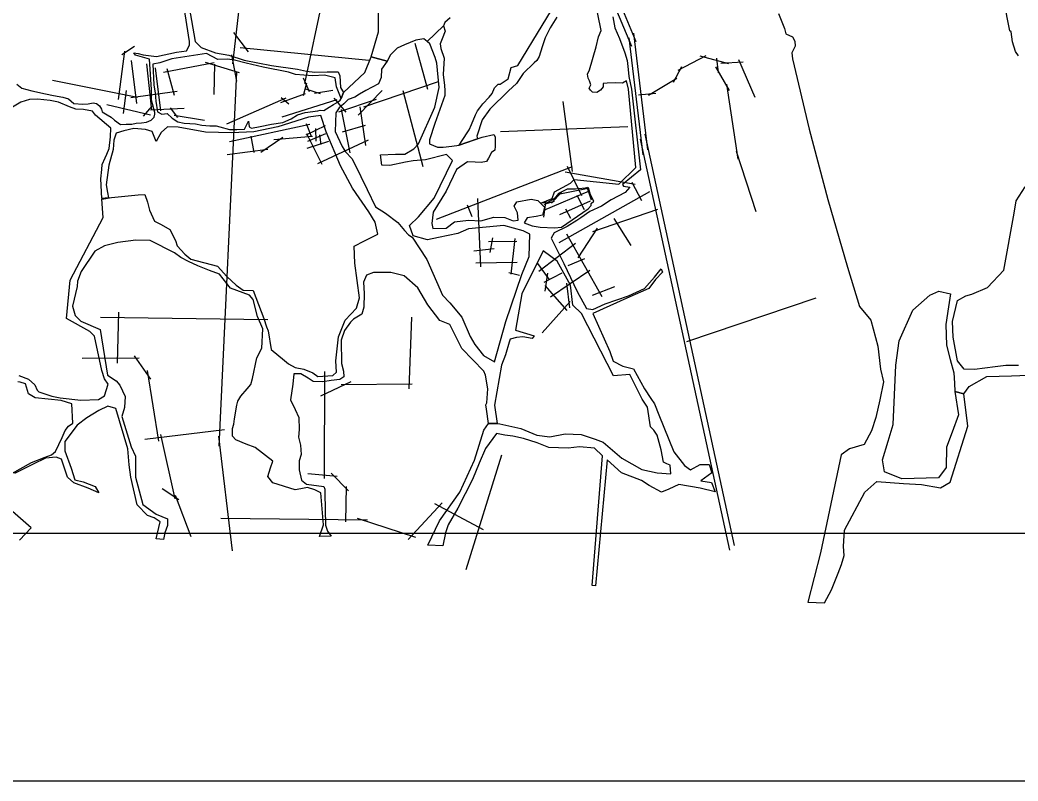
# Model space of a CAD drawing. Header units: metres. Extents: x -7351 to 4019, y -1659 to 4262.
# Drawn here: x -4269 to -1379, y -1659 to 545 of the extents above; entities that cross this region are included whole.
import ezdxf

# ---------------------------------------------------------------- set-up
doc = ezdxf.new("R2010")
doc.units = ezdxf.units.M
doc.header["$MEASUREMENT"] = 0
doc.header["$XCLIPFRAME"] = 0
for name, color, linetype in [('图框', 6, 'Continuous'), ('底图', 73, 'Continuous'), ('水网', 141, 'Continuous'), ('路网', 2, 'Continuous')]:
    doc.layers.add(name, color=color, linetype=linetype)
picture_1 = doc.add_image_def('image1.jpg', size_in_pixel=(8192, 4266))

msp = doc.modelspace()

# ---------------------------------------------------------------- linework, layer by layer
at = {"layer": '图框'}
msp.add_lwpolyline([(-5864.569073715863, 3624.837537690782), (-5864.569073715863, -941.6000605229839), (1615.548039149504, -941.6000605229839), (1615.548039149504, 3624.83753769078), (-5864.569073715863, 3624.837537690782)], dxfattribs=at)
at = {"layer": '水网'}
for points in [[(-1377.447515514213, 441.1968376399198), (-1386.447702192367, 453.7870176134819), (-1395.198599666859, 481.5068971397413), (-1398.797488385258, 510.9941062448415), (-1403.116173975613, 513.8708998930487), (-1410.313951412419, 551.9885097323676), (-1420.390820695669, 610.2437146883238), (-1408.154608617238, 644.7653176251843), (-1393.759053743633, 672.8141200113859), (-1360.985055219433, 687.8562901850162)], [(-2714.899969614664, 552.9810964531462), (-2733.83303750927, 522.2395436530496), (-2748.821712274104, 493.0744893663686), (-2756.710498533641, 467.0624123169289), (-2765.388134726717, 439.473836754074), (-2772.488023232021, 427.6501671670193), (-2780.376809491559, 421.3441929029395), (-2812.511445527176, 389.7370827929263), (-2831.492238460196, 361.2887482715123), (-2854.427323403696, 339.9524973804509), (-2908.584577992057, 286.9769782873591), (-2931.20844595159, 255.7005523112493), (-2946.704259025428, 208.0117443872805), (-2944.203253272398, 200.6979072412244), (-2997.609037899667, 182.4355133800382), (-2974.596674737659, 217.9211070727797), (-2968.398349508119, 227.2111345904377), (-2961.281628123535, 242.453417149587), (-2950.124680966917, 270.013832118635), (-2944.23628156299, 281.4715327237427), (-2937.728030507846, 290.1422250735559), (-2928.740468489153, 302.5289284304307), (-2910.45541862616, 321.1089834657469), (-2901.777782433084, 332.2570164869321), (-2894.959653373007, 348.6693984347949), (-2884.73238805186, 358.8884287042166), (-2879.153914473551, 359.5077638720614), (-2855.350979833522, 374.4715870387409), (-2846.417120438222, 407.6987525609584), (-2827.55673997687, 413.1539523426509), (-2756.739095300146, 529.4037530768617), (-2692.135556677277, 636.1624640073314)], [(-4278.860333737546, 359.5151849702161), (-4263.906089862145, 347.5028215940073), (-4235.46383197388, 339.8852127571554), (-4195.585928007276, 330.8026989335813), (-4172.714827133312, 325.8219546941036), (-4144.858946420434, 321.1341954098862), (-4129.025088961273, 316.7394408705295), (-4113.69167491595, 303.4985988001026), (-4087.529363577247, 300.8550848987797), (-4071.94952956905, 302.3237103293795), (-4057.545558255799, 304.9672242306988), (-4047.55098836244, 302.6174274996629), (-4038.732185522669, 295.8617940560143), (-4033.734924486328, 286.4626665006436), (-4031.383246917103, 279.4133158867154), (-4017.273229322426, 270.3078857120309), (-4005.808843015539, 263.5522522683859), (-3995.226317864363, 254.4468418832948), (-3978.764622700459, 242.4042004266048), (-3961.421066380848, 242.9916347671678), (-3945.253372756189, 243.2853717270445), (-3932.907077472919, 246.5163199689268), (-3917.327291285401, 247.3974912693702), (-3903.217273690724, 249.4535510405331), (-3896.162240983038, 252.3907821121357), (-3889.401209814612, 254.7405590535782), (-3881.170362232661, 263.8459892282626), (-3878.818684663428, 272.6576824430704), (-3878.818684663428, 277.0635191556757), (-3888.462872436097, 312.670244959947), (-3888.756826154662, 344.0986154471357), (-3894.757412873332, 431.2292737552707), (-3934.772896935648, 443.4594809941954), (-3939.951350527648, 449.5745846136595), (-3927.240566023146, 448.1634083776007), (-3912.646698790516, 443.9298796694164), (-3874.043550684641, 439.2259522860112), (-3816.138828525815, 451.9265582001572), (-3786.951094060562, 455.6896882331238), (-3778.006475012306, 472.1534439698297), (-3778.006475012306, 482.9724749726956), (-3801.126673807208, 625.6458378069909)], [(-3786.066985332909, 621.8839545185147), (-3761.971579415382, 482.6938770530613), (-3744.396905750422, 465.5119767002396), (-3703.63341061509, 449.6721868966305), (-3664.379662160893, 442.8837225147326), (-3620.121144823628, 428.9053420250093), (-3540.632606669671, 412.8312632051602), (-3465.402404408189, 402.4304061360781), (-3439.852484694676, 396.284430748281), (-3415.72207403955, 393.4478297676942), (-3379.289793512675, 394.3933568313588), (-3348.062172310318, 394.3933568313588), (-3343.330698612154, 383.0469529090187), (-3340.964961763078, 349.0077411419952), (-3332.921475604476, 334.8247362390722), (-3339.54554834604, 317.8051303555585), (-3352.793646008475, 351.3715686959513), (-3357.051934080278, 377.8465243744758), (-3387.333279671271, 385.4108002525681), (-3420.926685543396, 383.0469529090187), (-3447.422833047589, 384.9380268259412), (-3471.080153717711, 386.8291007428596), (-3491.425414106708, 393.9206031943249), (-3564.763065145469, 408.5763617342853), (-3613.970257708424, 419.4500120195916), (-3648.509939191907, 428.4325883879754), (-3668.382061775221, 431.2691893685586), (-3696.7708561435, 430.3236425153008), (-3728.944752957222, 447.8160218254415), (-3829.724874932217, 432.6874898588538), (-3864.264556415692, 421.3410859365103), (-3884.609816804696, 416.6134110390047), (-3882.113864244587, 357.0098420217947), (-3878.319149842516, 332.837959840308), (-3875.947435408467, 310.0879402762294), (-3870.729721038369, 279.2806464412533), (-3858.871244509464, 272.6452149981669), (-3842.743720255823, 274.5410582075056), (-3828.513577113554, 260.3222935062549), (-3812.386052859903, 250.369176026019), (-3793.886861992883, 246.5775093969387), (-3760.683146840238, 243.7337445829326), (-3743.132622618571, 240.416038756186), (-3719.890050704125, 238.5202153364407), (-3701.390812016427, 238.046254534107), (-3690.955383276232, 235.2025095096978), (-3662.96943031437, 228.093117264274), (-3641.624191690624, 228.093117264274), (-3618.855905278171, 229.0410388689452), (-3607.471809892632, 251.7910386434269), (-3605.574428781257, 235.2025095096978), (-3598.978283316683, 231.887178434361), (-3574.281580171686, 236.6327431258251), (-3540.561114753407, 242.8019514982588), (-3507.79055931815, 248.4966251700971), (-3484.043766156174, 258.4622892536208), (-3465.521238797432, 269.851616807704), (-3443.674169960142, 276.9699539501053), (-3406.62916306332, 282.1900533421649), (-3399.980080106238, 284.0882713029131), (-3389.531500679106, 283.139162322539), (-3374.333514798899, 292.155717425685), (-3361.510256055569, 299.7486090582752), (-3348.212042320724, 308.2906096712359), (-3342.037866534476, 313.0361545731066), (-3339.54554834604, 317.8051303555585), (-3332.921475604476, 334.8247362390722), (-3270.318562940622, 393.0886486168638), (-3252.202750463344, 438.3419510734746), (-3206.135989761803, 425.5440595098806), (-3222.249980763067, 402.5425141922458), (-3223.017311390715, 378.0075325201033), (-3231.457948294841, 359.6062962659961), (-3267.522631256297, 341.2050600118892), (-3285.938614140505, 329.7042774582769), (-3299.750613258839, 321.2703874032741), (-3318.933926770696, 314.3699139131859), (-3331.978595261382, 302.1024230771145), (-3345.023263752061, 290.6016603130956), (-3354.99860973216, 276.0340050504638), (-3356.298136705002, 221.7611592618486), (-3336.322338887934, 178.7708563722262), (-3327.102750930986, 163.4171781823315), (-3308.663575017083, 144.2250903397616), (-3300.212274101375, 129.639090122484), (-3263.97122847291, 54.09405236210296), (-3239.35467278721, 4.131756385748302), (-3210.891804185965, -14.31586667924057), (-3175.505505387774, -41.21863382435913), (-3156.273845168661, -64.27816265559521), (-3143.96556732581, -77.34521250196848), (-3133.195824213319, -84.26308104613781), (-3090.902402069987, -148.8162059009736), (-3045.376923642805, -252.0886036545562), (-3024.459775744392, -274.2184173086061), (-2990.008036491018, -316.0191478479501), (-2965.399658141556, -371.3436325090879), (-2951.865018965916, -394.7028747579206), (-2927.256640616463, -426.6681369598191), (-2895.265753544234, -445.1096252503338), (-2862.044440381433, -328.3134733749612), (-2816.062561386491, -192.2426120975288), (-2794.495960836073, -139.9085529395888), (-2792.955465457846, -75.26057655550174), (-2812.211370761601, -66.02514853069079), (-2868.438591294646, -50.6327816824014), (-2970.109755995858, -59.86820970721237), (-3001.68943304271, -73.72134184963215), (-3057.146405886641, -85.26562193324934), (-3088.726082933492, -92.19219789925407), (-3131.089036345213, -79.87830046270392), (-3141.102112841647, -49.86316432946478), (-3114.914121797913, -25.23536945636442), (-3070.094141859423, 28.52027526465099), (-3017.052782833577, 138.2156235788716), (-3034.208642985075, 155.217695881136), (-3095.210662752157, 139.7865216368809), (-3130.730811633033, 137.4718514371197), (-3153.123944812651, 132.8424912480077), (-3197.910211171905, 123.5837906593733), (-3221.847713204814, 124.3553473926258), (-3225.708611427697, 154.4461391478835), (-3181.694505584754, 156.760809347641), (-3154.668265845263, 156.760809347641), (-3129.186442779742, 172.1919835918961), (-3115.287266562184, 186.0800245800492), (-3067.892334300611, 292.8121382947247), (-3055.526002152511, 349.6514966701762), (-3061.70916822656, 420.0829030600688), (-3066.655691521664, 436.146196550595), (-3082.093211186853, 475.8937368100633), (-3089.84676056399, 482.1884507945396), (-3042.840801711689, 528.1882959362118), (-3038.479460074974, 512.2094050687336), (-3046.717576400253, 489.9358002167791), (-3052.04814757462, 475.8937368100633), (-3050.594398909503, 462.3359050055332), (-3041.387053046573, 434.7359900046903), (-3043.71979362661, 386.9814806250324), (-3039.833263519366, 355.4285742159591), (-3039.347405412867, 340.3802692678546), (-3039.347405412867, 325.8174030872324), (-3067.543721545059, 245.3262924579649), (-3083.084772981958, 197.9641118009058), (-3083.8618112076, 186.3176580378567), (-3059.773195826609, 177.0005187749302), (-3043.45510616406, 177.0005187749302), (-3018.589452557419, 179.3297936958623), (-2997.609037899667, 182.4355133800382), (-2930.87982224019, 205.2539257847347), (-2897.231518227687, 213.0501752964374), (-2892.842584058744, 206.2284643947969), (-2892.842584058744, 179.9161198191032), (-2894.305562115063, 167.7344762465182), (-2903.571057924594, 160.9127653448777), (-2912.836505913452, 144.3457277114103), (-2918.200742846377, 135.5749395896491), (-2933.805730532135, 132.1640841388289), (-2950.873696274212, 133.6258821591218), (-2973.793574241543, 134.1131415693562), (-3005.28569162373, 111.5621459630674), (-3034.962727284423, 49.13430488300946), (-3072.449453800313, -11.73284957010401), (-3076.354299227904, -44.50746663187238), (-3074.011420663759, -59.33406874621869), (-3034.962727284423, -57.77338211927418), (-3010.752503914766, -39.82536717185212), (-2970.141891492669, -35.14328750142522), (-2934.998043540931, -36.70397412836975), (-2896.730357503664, -26.55945168445033), (-2865.491402800195, -27.33979499791895), (-2841.281179430531, -36.70397412836975), (-2826.442709420866, -34.36292439835597), (-2828.785635805689, -13.29353619704489), (-2838.157293524324, 5.434822063849424), (-2830.347554848457, 18.70073755125122), (-2788.955935084298, 26.50421026516051), (-2769.431612304972, 22.60247390820588), (-2750.688249047031, 3.093772333839296), (-2756.155061338068, -20.31666559748192), (-2774.898424596009, -24.21840195443656), (-2800.670567008441, -28.12015810098819), (-2809.261265205685, -42.9467602153345), (-2785.832049178091, -51.53059603230939), (-2762.402833150489, -55.43233238926404), (-2721.792220728392, -56.99301901620856), (-2700.70593108562, -54.65198907579178), (-2624.170463369723, -1.588327126184593), (-2615.579765172471, 7.775852004266197), (-2615.579765172471, 13.23829477775871), (-2606.989066975228, 20.26142417819574), (-2617.141732035918, 38.20941933602444), (-2622.608544326955, 59.27882732692888), (-2660.876230364229, 55.37709096997422), (-2684.305446391825, 55.37709096997422), (-2710.077588804256, 42.89151879604468), (-2722.573180249777, 27.28455357863277), (-2738.973617122887, 17.14003113471335), (-2760.840914107721, 14.79898140470323), (-2728.039992540813, 28.06489689210503), (-2721.01121338633, 47.57359846647159), (-2674.933788673195, 72.54474281433431), (-2664.000164091114, 82.68926525825374), (-2535.139452028984, 69.42334977084829), (-2486.088346164805, 118.0346496698039), (-2506.952652212073, 345.0537800436068), (-2512.48220523497, 368.9959841845121), (-2524.770111468235, 362.2430619153929), (-2543.509123044322, 362.8569549445892), (-2568.392135557719, 362.2430619153929), (-2580.372841744117, 361.3222124768035), (-2580.372841744117, 351.4997656929263), (-2588.052795095078, 341.9842753184421), (-2598.497501047146, 334.9243966399299), (-2611.0925595066, 336.1522024879123), (-2617.236512623233, 341.6773189090491), (-2620.922913185619, 347.5093917395752), (-2616.314912482638, 357.3318385234561), (-2619.694112998157, 368.9959841845121), (-2623.687665786734, 376.6697756818175), (-2625.530866067922, 388.3339213428735), (-2619.694112998157, 400.6119600331258), (-2600.413197478876, 467.1324872731346), (-2594.009482429712, 495.6798885075513), (-2586.128012734189, 514.3833712474225), (-2605.246051018156, 610.5229854541902)], [(-3023.601442363135, 551.2520399512031), (-3039.006922172877, 537.3485828684787), (-3042.840801711689, 528.1882959362118), (-3089.84676056399, 482.1884507945396), (-3099.681155040836, 490.1724975105913), (-3123.132392541084, 486.4612024801827), (-3139.620102154783, 479.9335847511319), (-3156.10776394781, 472.7842966820134), (-3177.107732857088, 463.6784071350523), (-3196.238161103619, 443.876249866731), (-3206.135989761803, 425.5440595098806), (-3252.202750463344, 438.3419510734746), (-3231.018045861603, 510.1935577547883), (-3231.018045861603, 578.8040443423376)], [(-2552.444943087496, 553.6238229223854), (-2546.514509306049, 522.0201759915108), (-2533.335751629282, 491.7333287177243), (-2517.521213724751, 450.2535260419063), (-2510.931858796714, 427.2091956196927), (-2508.296126389629, 401.5312263041086), (-2506.319315129149, 381.1205347752693), (-2498.804104020004, 344.8724084046335), (-2472.358742077727, 111.014508498225), (-2524.545975942136, 68.77007544743172), (-2521.845111769202, 63.90147884330872), (-2503.206619262004, 60.79756001228815), (-2516.926611392446, 45.53657628578365), (-2556.792321085712, 23.80906531025903), (-2585.526715506712, 5.702792970922017), (-2618.635745713407, -9.709680105974256), (-2644.721017936994, -27.91335683232683), (-2656.728503704064, -35.77404126563489), (-2684.884028796405, -52.73657395691407), (-2722.148723896105, -71.35397195815676), (-2731.257846082779, -87.07532103517222), (-2694.34597195845, -160.5190995892117), (-2656.109082438954, -241.4997058529552), (-2628.262670220669, -290.9186389170063), (-2610.806735303595, -293.4103468344147), (-2575.063550772255, -277.2142255816652), (-2507.317763102139, -254.3735498824935), (-2460.768539562356, -232.3634236995313), (-2432.090860467571, -199.9711811940324), (-2412.556830090245, -175.8846515361583), (-2408.400639169762, -185.8514832057917), (-2429.181545951498, -207.0310400829512), (-2447.884357272997, -232.3634236995313), (-2511.88956355054, -261.0181043289158), (-2610.391077954999, -304.6230522523473), (-2561.296837837668, -415.6111954448168), (-2551.296864207492, -443.0890878023529), (-2523.796912814163, -458.0770344854427), (-2492.963668757897, -465.5709979321908), (-2461.136997900016, -523.2704121101269), (-2441.922074918825, -551.2349504004487), (-2431.479186152581, -566.6780379809461), (-2418.947729197229, -598.8163997710726), (-2376.049805840885, -705.3491135256482), (-2344.647973902109, -745.4044215679132), (-2327.276729408914, -757.421000127877), (-2299.215554517759, -742.7340729756543), (-2273.826838315756, -742.7340729756543), (-2265.809366606954, -766.7672498851754), (-2297.879301262845, -790.1328445940308), (-2266.477469324076, -794.138377377214), (-2255.787491105446, -821.5094850796594), (-2299.215554517759, -810.8280709210303), (-2361.351067857512, -800.81425875266), (-2390.080393286458, -813.4984393028826), (-2411.460349723719, -822.177087069922), (-2446.870893606553, -803.4846073449187), (-2469.587103298727, -788.7976604031027), (-2527.045754156621, -766.0996478949126), (-2569.137564314027, -728.7147082345036), (-2602.812408803802, -1094.168646177266), (-2612.596758988875, -1092.918022926143), (-2582.829294422729, -716.8498960792638), (-2605.384061499986, -695.3863585126016), (-2649.419591007463, -691.0936589151097), (-2681.6407346528, -695.3863585126016), (-2737.490650022432, -693.2400186086525), (-2771.859850782516, -679.2887102850073), (-2811.599218239819, -667.483781444498), (-2841.672256949721, -659.9715324118915), (-2865.301076494696, -657.825192507942), (-2888.92989603967, -652.4593031688783), (-2920.857277249154, -696.4260246800948), (-2939.161933590855, -738.3854084032536), (-2958.543320358338, -785.724177969325), (-3001.613111237792, -868.5670444995446), (-3029.608437052892, -916.9817149817136), (-3037.145645674733, -940.6510997647493), (-3044.682854296567, -978.3069589819023), (-3087.752645176021, -976.1551967288977), (-3054.373571590652, -905.1470225901976), (-2995.15263304174, -822.304156059974), (-2953.159620408748, -729.7783593912392), (-2926.24102501943, -642.6319683550136), (-2912.243338201537, -623.2660882883902), (-2879.94099504195, -624.3419694148906), (-2818.566595641474, -638.3284438490083), (-2772.266565663988, -657.6943041260383), (-2734.58052255481, -661.9978286320437), (-2690.434001249574, -653.3907796200292), (-2644.134019092773, -655.5425418730338), (-2603.217736885563, -669.5289965175541), (-2580.606111020053, -678.1360455295688), (-2526.689298809593, -723.9958990755949), (-2468.810304176484, -757.3446320804359), (-2424.450454818784, -766.2094999372421), (-2384.737866942153, -769.5865745492482), (-2386.427754123994, -744.6805577588202), (-2396.144677150587, -740.4591996516137), (-2405.439104471385, -735.3935580492106), (-2412.621148904546, -699.5120141379666), (-2424.450454818784, -657.2984132763195), (-2433.322434254457, -642.9457917539039), (-2443.461805166175, -633.6587920442942), (-2451.568892828873, -576.5927438571197), (-2467.786511243212, -553.6361604995216), (-2502.924716354741, -481.3904638216481), (-2550.22620700804, -485.4416116215106), (-2642.712262462425, -305.4701458700474), (-2667.809081235086, -281.0712176641282), (-2674.591966454173, -223.462657517237), (-2713.9328920076, -153.6546233725857), (-2753.952058262257, -123.1559878521802), (-2815.676600680032, -248.5393397756961), (-2834.668727114157, -352.9124941768059), (-2780.577225960485, -370.1389013289737), (-2786.017210850172, -377.6129168638727), (-2813.21727876064, -372.856725159847), (-2831.577263628839, -374.2156370752819), (-2849.937296317716, -379.6512847370287), (-2852.657336583238, -388.4842121873662), (-2863.537354183289, -424.4953779464302), (-2875.097334029037, -454.3914400860303), (-2895.497396917061, -570.5784286454327), (-2887.292221315917, -624.097125083762), (-2912.243338201537, -623.2660882883902), (-2917.842996340987, -582.1662458382417), (-2920.178319237733, -569.8322223834874), (-2917.50939927889, -563.8318786259332), (-2914.051820669214, -522.9382833357813), (-2921.306600356307, -484.1351619226478), (-2926.000821744929, -472.1957429939321), (-2989.895466610826, -406.5613146635405), (-3024.831629350309, -336.7449490993604), (-3053.217267553722, -325.8361524931788), (-3088.153430293205, -280.0191632101123), (-3117.630862436527, -230.9295487979034), (-3156.934057473613, -196.0213561210148), (-3195.145458570791, -186.2034411544118), (-3245.366210441549, -186.2034411544118), (-3266.109577989663, -193.8395928418613), (-3274.843642584878, -214.5663242042392), (-3272.660102525733, -247.2927536019743), (-3273.73836321327, -286.5640176764864), (-3279.300099553657, -307.510651019471), (-3303.686159562845, -321.1901096754082), (-3312.670469775309, -329.7397490720723), (-3329.976056475185, -354.0315561997851), (-3339.41193736675, -382.3165276137552), (-3338.184428337643, -449.6276689670849), (-3332.164665526383, -472.398606133167), (-3331.734661973853, -488.2952910226558), (-3343.344231864532, -496.4584594168663), (-3368.283385855983, -499.4659435510293), (-3392.792488474232, -502.9030597945275), (-3420.311520318784, -501.6141436769139), (-3434.501015883244, -492.5916912744287), (-3455.570281364017, -480.1321226284454), (-3476.639546844789, -480.1321226284454), (-3479.348157967848, -509.7882359276153), (-3485.94832036952, -554.8533789141366), (-3472.747947745498, -583.4312561249897), (-3461.747661135814, -606.5134044634142), (-3460.647594218303, -640.5870501258869), (-3462.847680232647, -663.6691984643074), (-3457.347536927802, -686.7513468027317), (-3455.147450913464, -713.1309364225308), (-3460.647594218303, -731.8164699996596), (-3460.647594218303, -758.1960794090555), (-3454.047431816631, -787.8731103102327), (-3440.059548238089, -799.2332086323732), (-3389.624559721946, -805.694056267599), (-3386.175971400073, -814.308526377772), (-3386.175971400073, -825.938040247427), (-3384.241768365268, -918.0444162378881), (-3378.560719428846, -935.344242787829), (-3368.551086021355, -949.732703266949), (-3401.555341118663, -951.0842534530127), (-3389.922673839654, -917.0251927221215), (-3398.579555857708, -824.308861831887), (-3415.129767099876, -816.0802492467226), (-3437.097630974277, -809.0344805495076), (-3456.082249561675, -813.370341253885), (-3472.354766116398, -815.5382716060739), (-3536.780077065749, -795.5689078372707), (-3551.54748554527, -777.3414044384335), (-3544.163781305513, -751.7361025160099), (-3536.780077065749, -733.0746132969107), (-3588.273289404606, -693.2050306045383), (-3614.366260757635, -683.2107309769272), (-3643.938330026227, -670.6092313549742), (-3653.940646869712, -660.1803917984397), (-3654.375528131576, -638.453672406718), (-3650.026667692284, -625.8521727847693), (-3647.974156295721, -610.6079112661099), (-3641.706012873714, -570.9416072944695), (-3638.223710972606, -559.1113081930633), (-3629.866234230604, -544.4974046467105), (-3611.758312165497, -523.6203910992408), (-3601.311454282833, -510.398289775363), (-3596.436231621279, -493.6966828953044), (-3583.899992597944, -433.1533851657914), (-3568.577912053726, -405.3173605059673), (-3566.377300011904, -349.0658124733818), (-3581.992473502455, -313.402686323112), (-3594.261490567209, -264.3658705505986), (-3604.29976856189, -252.1066715548695), (-3660.005600223362, -232.1135602719623), (-3692.033022294936, -190.9058447389943), (-3720.550549933163, -180.3847263005664), (-3754.77160222731, -167.2333331999325), (-3781.095499642964, -154.9586983200352), (-3803.909550445954, -142.6840436505445), (-3821.897538246194, -129.0942714395423), (-3892.145925550897, -93.32010587124022), (-3933.930440020071, -92.44113121585542), (-3985.831275833321, -99.47288887975084), (-4024.536951476635, -109.5810380479015), (-4052.686546804689, -124.9630153587677), (-4092.271883852438, -183.4144935187978), (-4102.388157375825, -211.1020368466852), (-4104.147480184692, -226.9235014852457), (-4117.664999556975, -283.8312131221319), (-4109.727962231555, -310.7073434722588), (-4092.972026424998, -327.4498554453603), (-4037.412860788397, -351.2418565595581), (-4016.015115058261, -483.5805980995245), (-3990.529035952242, -499.8503366459989), (-3979.909832339675, -512.5831798105426), (-3965.042909025535, -545.8300359798739), (-3966.458831532953, -576.9547747096402), (-3974.246237951368, -603.1278401151139), (-3947.33165949915, -691.0718705709187), (-3935.296533379165, -717.9523150527748), (-3935.296533379165, -778.7870145699452), (-3914.058126154035, -858.0135898627487), (-3875.120998420614, -886.308792497377), (-3842.555450239554, -899.7490147383068), (-3841.847465075502, -919.5556684563053), (-3849.634919314595, -940.0696814610927), (-3853.882591195485, -959.8763351790911), (-3875.120998420614, -957.7541979499327), (-3863.085920121317, -908.2375834445336), (-3880.784592808923, -896.9194984327623), (-3899.899188003947, -890.5530867452871), (-3929.632986811543, -859.4283480155208), (-3948.747534185888, -778.7870145699452), (-3952.995253887458, -743.4180013818622), (-3957.242925768348, -697.4383020479872), (-3991.932333800193, -580.0131972615562), (-4014.58666353274, -573.6467657844878), (-4041.488665146178, -586.3796089490315), (-4076.178120998709, -607.6010208198022), (-4103.788059955514, -628.1150338245898), (-4139.185405330731, -675.5095111008304), (-4139.185405330731, -703.0973346590761), (-4121.486732643126, -752.6139491644752), (-4110.159591687188, -786.5682041997861), (-4086.089387267906, -792.9346158872612), (-4051.399931415377, -806.3748381281911), (-4040.780727802811, -824.7667139038203), (-4071.93040129714, -810.6191125865041), (-4112.991388881346, -795.0567531164197), (-4132.10593625569, -779.4943936463313), (-4149.096671599931, -727.1482628353878), (-4164.671532257431, -720.7818511479163), (-4195.113268408393, -724.3187465298433), (-4231.218598947656, -741.2958641527039), (-4285.022602174533, -768.8836877109459)], [(-2072.357836222778, 564.0678213087556), (-2054.964881140957, 520.2252399275201), (-2051.407213848521, 504.4260979522187), (-2032.037734430305, 496.1315662258201), (-2025.314051212772, 483.2719509151464), (-2024.04790307441, 468.7232738742058), (-2034.176849077936, 449.7467343013231), (-2031.644648442561, 432.6678387909304), (-1984.210359761535, 229.0046062243892), (-1929.757860296246, 25.50214432833309), (-1872.419478447984, -170.7470549660174), (-1837.731505036529, -284.9216396010234), (-1805.084040031012, -324.6788569724886), (-1784.603925325049, -400.0964695301043), (-1777.444308790705, -466.5255094720231), (-1768.239067037684, -503.3169789653693), (-1779.489934009383, -555.4382406073382), (-1790.740753160397, -606.5374884006343), (-1803.014408831091, -645.3729262225423), (-1824.493354075479, -684.2083640444542), (-1867.466068974994, -697.0005364150674), (-1891.049841439621, -714.4180714765862), (-1950.522077660746, -998.2215055723138), (-1987.671859666945, -1141.487527200275), (-1939.469905613506, -1143.414064071592), (-1919.546423620115, -1105.525578164193), (-1899.622989447394, -1057.362275118819), (-1889.98257950844, -1032.317335370881), (-1882.270251557267, -1005.988070691386), (-1884.841043481218, -979.6587862222947), (-1881.627589441792, -932.1376357479021), (-1822.88662705577, -822.929764529461), (-1787.449447054299, -791.3837646890751), (-1710.776303601335, -797.8217157627877), (-1658.586965627015, -800.3968961922728), (-1603.820427757659, -810.0538425924389), (-1575.470655064077, -793.315150011189), (-1524.180154586778, -631.5605210668109), (-1535.544882597016, -537.6186997112198), (-1562.40690612216, -531.4247345553338), (-1551.042225932608, -598.5260270423605), (-1569.639018807043, -649.1100923067532), (-1586.169480108459, -692.4678483979513), (-1587.202645894969, -751.3105272736613), (-1608.898936128935, -781.2480090357785), (-1715.313960084371, -784.345001508518), (-1765.938557595822, -763.698457585433), (-1771.104338707686, -728.5993151055517), (-1754.573829585584, -674.9182771580126), (-1740.109652036502, -626.3988801386402), (-1732.933824291714, -455.0215605831945), (-1723.220344354064, -383.8465601579082), (-1683.703343057706, -295.0614521213101), (-1634.488451365301, -251.7094152230929), (-1608.585854138459, -240.7096458482956), (-1574.912539910438, -247.82713203811), (-1580.09304979167, -285.3557837380395), (-1587.86381461352, -337.1194078175977), (-1585.921099497718, -397.2946388680867), (-1575.560079735252, -438.7055539634093), (-1564.551472327286, -476.8812462643071), (-1562.608805032163, -506.6453315942707), (-1562.40690612216, -531.4247345553338), (-1535.544882597016, -537.6186997112198), (-1520.89539991381, -516.6233641747237), (-1468.906048022305, -487.6189420313639), (-1398.143636230714, -485.6729124088888), (-1324.135204516773, -483.0782194386447)], [(-4273.076661622332, -485.0424554886053), (-4244.562577073049, -495.7077213376432), (-4225.933553060444, -512.0602991291526), (-4219.317657655119, -526.8471835261589), (-4215.313297392923, -531.8921252120998), (-4177.358836808169, -544.5914645921621), (-4152.636214854734, -549.8103766085113), (-4092.879015202845, -556.2716002460473), (-4042.102491391757, -554.4914074303997), (-4024.286179831898, -543.3651231742112), (-4014.487196518813, -509.9862901952437), (-4024.731581643311, -493.9644361168319), (-4032.303508078665, -469.9316747888079), (-4053.683129771168, -371.1303204636461), (-4067.357883538549, -357.686872518716), (-4135.12265601853, -319.9115237264305), (-4123.709676942403, -208.7237430987189), (-4028.947548413511, -26.92270949186787), (-4032.427698384038, 26.09013277756094), (-4004.573443574271, 31.08560047578431), (-3927.438543637407, 38.93563810693378), (-3907.440604845607, 39.64929048496197), (-3900.298442859377, 17.52644276838327), (-3894.584780219346, -6.023670125065108), (-3879.586302215154, -37.42382064965932), (-3860.302565275772, -47.41477583570303), (-3835.305165696358, -61.68758592113227), (-3818.878283987324, -93.80136903416133), (-3813.878775379038, -108.7878117080254), (-3792.452432882397, -133.051557189905), (-3774.59709964785, -147.3243672753378), (-3697.461338938752, -168.3861562721358), (-3670.252854588645, -197.7191450627215), (-3643.044418059217, -222.7594936246023), (-3622.996076270931, -237.7836948458935), (-3593.964715428534, -238.4791803756307), (-3562.959603849165, -319.7462608178576), (-3555.320632820767, -343.5427145909453), (-3550.827162645845, -355.6654247493607), (-3542.139053723899, -409.2361950730774), (-3503.397608212108, -440.7446738411781), (-3491.685080397882, -451.0974619837943), (-3472.31435764199, -461.4502501264068), (-3447.087370978981, -465.9514528977378), (-3420.959394888356, -477.2044895104591), (-3406.994465236116, -488.0073919933273), (-3363.748168227612, -484.4064179025081), (-3352.936582020317, -475.4039925702491), (-3354.738513054872, -442.0950366515353), (-3347.080318113207, -372.3262650635406), (-3327.259124553842, -324.1633182308797), (-3295.274884556107, -289.9541138420573), (-3285.704436271655, -259.8105036575144), (-3299.704609764893, -159.1805115879288), (-3301.678456143229, -110.4307636817466), (-3272.062200566522, -94.551830059052), (-3233.055350281997, -75.06404608669254), (-3241.001186612499, -40.41911439324757), (-3259.059901198118, -10.82656527349536), (-3306.660605844765, 57.93537108525561), (-3341.365459956178, 122.6659096600451), (-3383.011342274695, 220.917588192071), (-3398.050133111939, 268.3095917689279), (-3433.911817287757, 263.6859705623901), (-3523.107331766921, 235.9382272862458), (-3592.076802811753, 220.7045532009615), (-3656.690288136015, 217.8029038213245), (-3732.193689941036, 219.9791458034488), (-3811.32706390632, 234.4873927016306), (-3842.544786227962, 235.9382272862458), (-3860.694647029239, 219.2537384059396), (-3868.68060491007, 205.4708989052706), (-3869.406570649714, 204.0200841102487), (-3874.591240930087, 193.2745516635368), (-3886.861883897953, 221.8831225363683), (-3905.495068309697, 227.7864774884001), (-3939.58021423193, 230.5111089399834), (-3968.666234111304, 224.1536421494893), (-3990.480689244986, 217.3420833101263), (-3997.297718429436, 197.3614790513165), (-3999.115621571029, 169.661131855406), (-4011.897371964318, 124.1067702887376), (-4019.623328809219, 67.7978324304022), (-4015.533130426819, 45.54672834806114), (-4012.678923146338, 29.63193884823747), (-4032.574467189983, 28.32585009590775), (-4035.075290319706, 84.59969339917006), (-4032.348459517655, 112.300060384674), (-4031.439531857198, 126.3772899018586), (-4022.350159611269, 145.9037823222097), (-4017.805473488304, 155.8940646620212), (-4011.442884223746, 173.1500374692514), (-4007.352685841353, 206.2996475683249), (-4005.989270440323, 231.7294949407078), (-4050.33305204963, 269.3446469607661), (-4058.989694964285, 280.7258607808653), (-4085.41530696582, 285.7335980280441), (-4107.284803701921, 287.0993373537822), (-4125.964948021201, 293.4728337162996), (-4157.402310725045, 306.6750464971156), (-4182.005476620412, 311.6827837442944), (-4218.910225463448, 315.3247618761379), (-4242.146532868843, 314.8695220307563), (-4266.749698764208, 306.6750464971156), (-4295.453344488116, 289.8308357948626)], [(-1378.028249849383, -456.0055190405182), (-1414.323428487354, -455.2944195202543), (-1444.925220453515, -459.5610166418301), (-1505.41713702945, -467.3831113647138), (-1535.307261639216, -465.9609123241899), (-1553.810708546742, -441.783528635271), (-1566.62076878245, -373.5179746900866), (-1568.755770851625, -328.7187049135573), (-1554.503247631219, -267.7590934721957), (-1530.062289481648, -253.8040251254861), (-1512.953580520407, -249.0941806531519), (-1467.780397041111, -229.4673154065204), (-1419.918113276108, -179.5020509909009), (-1389.716054372176, -14.86576015792525), (-1384.189800976179, 21.19272252299197), (-1357.772557593605, 61.45793880034398)], [(-4292.810008592947, -768.17630863456), (-4236.174255992597, -737.0515896943871), (-4196.529190915811, -720.7818511479163), (-4178.122533064152, -714.4154196708441), (-4166.087454764848, -704.5120928118484), (-4146.972859569824, -664.1914260890588), (-4138.477467987367, -644.3847921606575), (-4129.274139061534, -630.9445699197277), (-4116.531123418861, -623.1633802898867), (-4119.21553727796, -566.654804996313), (-4150.443732328471, -557.4356835978541), (-4225.675321389666, -548.925722339336), (-4244.838072009224, -537.5791205210442), (-4253.354839435537, -508.5034360457793), (-4268.96896087114, -503.539295276576), (-4275.479717639163, -502.6507532112397)], [(-4270.815938986038, -961.6729731482557), (-4236.905051620897, -925.5303846882196), (-4306.987501166789, -864.5397431617638)]]:
    msp.add_lwpolyline(points, dxfattribs=at)
at = {"layer": '路网'}
for p, q in [((-3610.623001406995, 784.8877027047856), (-3654.18673208783, 418.3329091665219)), ((-3370.297545067369, 713.4997068675802), (-3445.111324849378, 361.3466724163336)), ((-2557.678246999202, 610.3487974382333), (-2498.541425026016, 468.6563058844256)), ((-2544.656102048691, 624.4442135933057), (-2485.519280075503, 482.7517220394983)), ((-3650.812217998922, 508.8622919036861), (-3608.375812023072, 453.0414248289816)), ((-2505.667423622479, 492.9732853770911), (-2465.325898165465, 154.8286720209107)), ((-2492.645278671969, 507.0687015321636), (-2452.303753214954, 168.9240881759833)), ((-3974.594229038078, 444.7931215967073), (-3938.102172661486, 469.283081940026)), ((-3631.474108946633, 465.3864315090103), (-3259.215700972826, 428.8881844460665)), ((-3126.023869943594, 477.7855627315983), (-3089.621142596814, 344.4158426563808)), ((-3966.608510260645, 454.2293744324597), (-3984.879931229901, 315.1300322604802)), ((-3656.457879632319, 444.0504576722815), (-3642.07413646661, 367.6542496376133)), ((-2363.688112298725, 399.7760475366522), (-2282.52661548357, 442.4836362708592)), ((-2300.220745206599, 441.0338703243796), (-2217.618554771907, 418.4804208083004)), ((-2252.196205875123, 434.3158173218035), (-2247.39376628818, 391.6082285875928)), ((-3947.405255525323, 427.5077018719858), (-3932.231419088399, 303.5068114820642)), ((-3902.967554100942, 417.760910710127), (-3888.877573371086, 283.4717264679748)), ((-3877.497207998568, 406.3896510563571), (-3862.780537260281, 281.6157197135471)), ((-3854.194525489649, 393.9354058114476), (-3707.333392250534, 421.551330594717)), ((-3843.89796800352, 404.7651825644461), (-3822.762996908736, 326.7908334799686)), ((-3733.345690116781, 423.1757990866245), (-3634.173825423257, 392.852440009905)), ((-3706.249584364144, 417.2194278093557), (-3708.417247957601, 329.4982677734188)), ((-2376.654737440018, 364.7462280083564), (-2352.162180776977, 410.332985142184)), ((-2255.557951842529, 409.3630575077767), (-2215.217334978435, 340.263134654535)), ((-2239.229580733831, 419.9199951133123), (-2175.356933380623, 424.238737817941)), ((-2188.803821608883, 430.4769327188441), (-2141.259497543695, 321.5485697414151)), ((-3642.831185648109, 394.1281762571925), (-3693.537317418574, -689.0132381523946)), ((-3448.836507983062, 377.3612439237513), (-3431.647077714362, 338.1792902918678)), ((-2449.171785613865, 327.3170981821167), (-2367.53007353242, 376.2628818172307)), ((-4175.099309688863, 371.1100076796865), (-3929.490146441058, 321.4104779468944)), ((-3439.357110272896, 362.1943399322881), (-3449.486630124579, 325.5044108513357)), ((-3273.289470492237, 293.7132970862003), (-3057.630829372749, 367.011542957971)), ((-2223.381472712106, 359.4575576693241), (-2190.226008625352, 141.8846936663866)), ((-3961.484859167664, 340.7963850837477), (-3970.210363861195, 274.317732626947)), ((-3948.489111232389, 320.8344424131028), (-3814.092199072868, 338.7035760345098)), ((-3670.03278382033, 244.4335640339923), (-3498.675124801746, 319.5112507167978)), ((-3513.63998486806, 306.105145737798), (-3442.311567510667, 332.2519899297804)), ((-3513.270235372053, 320.0513681355078), (-3490.566698160016, 301.6870592658343)), ((-3442.390471632295, 345.6936370215553), (-3400.491235352339, 332.2751635456298)), ((-3416.784123516642, 333.1578586448886), (-3362.981698372205, 341.5577699651259)), ((-3360.804805387547, 318.1860009026059), (-3325.932387614209, 277.8215991746765)), ((-3290.003945769422, 269.3663165673861), (-3220.507825578236, 340.4601004944343)), ((-3160.778314099938, 340.9680796107242), (-3102.864840756716, 120.5222611410281)), ((-2478.466781863848, 327.7969562837898), (-2428.040974918222, 332.5955570900878)), ((-4018.200663585949, 299.9283777400451), (-3891.135522407961, 269.958480621175)), ((-3911.858566167168, 266.6890416168462), (-3886.772746150855, 295.0241994439567)), ((-3891.20314084916, 285.0322349885646), (-3794.395387101598, 289.3028889771303)), ((-3834.464478145937, 290.24544760153), (-3813.535040332828, 262.4761732459337)), ((-3510.343514128545, 264.3690875951979), (-3351.173337915709, 315.0833288160757)), ((-3345.958110220956, 278.5115831969815), (-3236.507046948058, 315.771037034945)), ((-3267.390167973326, 181.7391175289231), (-3284.488404205696, 293.0642577361323)), ((-2697.254951729759, 309.2021382105413), (-2670.309098552971, 106.4290416310141)), ((-3823.142023616623, 269.6756081490021), (-3734.620780722269, 254.5910684522896)), ((-3339.088860854201, 285.4137783818405), (-3313.884015165925, 159.8356572634802)), ((-3662.262975412073, 193.3001593995795), (-3429.895262752217, 242.9794047974028)), ((-3440.943943889826, 212.2748585401168), (-3385.009959765157, 239.5294648962845)), ((-3440.253413273895, 245.3943686650637), (-3426.097248723237, 208.4799266278496)), ((-3335.290846825221, 220.8997379773027), (-3268.308181562934, 239.874456907437)), ((-2878.236713835497, 222.2535639668022), (-2509.330344231094, 236.5931045668658)), ((-3600.45938541063, 208.8249186389985), (-3592.172874557422, 160.8706332969377)), ((-3571.849372577715, 162.4501002496181), (-3507.868793950264, 205.4370389080759)), ((-3533.791954069413, 198.8236728635093), (-3421.825953426538, 208.1926014967794)), ((-3439.475801200097, 215.9082084085021), (-3395.351277407557, 127.178768502883)), ((-3435.419603321019, 193.9901434218845), (-3383.974163841261, 215.7248182308322)), ((-3414.012771661728, 230.5595934479461), (-3412.976927917153, 194.335135433037)), ((-3401.58298147157, 212.6198703408663), (-3398.130280571241, 184.3302879512412)), ((-2459.918048772582, 213.8756586763047), (-2201.29596996546, -976.7193189264508)), ((-3437.491242989491, 173.9804484582928), (-3375.342339859403, 193.645151410732)), ((-3406.382408355689, 129.3832304476018), (-3260.219935248068, 197.7214319963531)), ((-2472.940193723094, 199.7802425212321), (-2214.318114915972, -990.8147350815234)), ((-3668.923296228904, 155.2856137714734), (-3551.993317742803, 170.7168275949188)), ((-2195.295144143391, 165.4063293325052), (-2138.439751160841, -9.737682383023637)), ((-3063.379783674449, -31.68976568359722), (-2668.794235059104, 121.0311703682855)), ((-2684.273502177741, 121.5367747331656), (-2643.644765718003, 36.77190314890322)), ((-2690.549488191224, 104.9215494356613), (-2487.267986693463, 69.61065828834762)), ((-2710.275901163273, 40.34438022279936), (-2624.142966478852, 57.88193917852186)), ((-2627.718279602131, 61.7791635077956), (-2615.042117269783, 23.78112240199334)), ((-2496.994378214651, 75.44182079750317), (-2469.436276874724, 21.98955056917112)), ((-2752.602606499728, -5.848393681379093), (-2619.640075630014, 50.43541139119771)), ((-2730.102737562848, 14.68758577395783), (-2701.175099774884, 46.51499365648123)), ((-2707.971231322263, -99.91023893117381), (-2445.717889196531, 48.42581758930101)), ((-2656.319397788604, 38.00061931825985), (-2635.359785126552, -3.884988794412493)), ((-2974.482144209601, 9.724335536535364), (-2960.965389968194, -24.55995057604378)), ((-2944.328288550874, 27.52855928605641), (-2935.491457314835, -169.4890106167404)), ((-2747.654361660156, 16.96097487836596), (-2752.854860585532, -26.23337852619807)), ((-2751.229722604105, 11.76466257960419), (-2721.001888353771, 19.8838980727196)), ((-2705.770954025203, -18.28318575431694), (-2617.020124047253, 21.63905705058278)), ((-2689.396292498481, -1.921603697042883), (-2675.314058718753, -28.75459272988155)), ((-2610.146809922714, -67.6162121860907), (-2421.778569977789, -2.820090893186716)), ((-2549.692767325163, -30.19850095621951), (-2500.552571534572, -108.2429052073057)), ((-2907.418183791699, -128.4517428662548), (-2899.620065541022, -86.37556095289256)), ((-2686.341029267751, -73.99800038895046), (-2583.922236058949, -255.5299548714065)), ((-2652.349516236514, -143.7259262526859), (-2597.280130002153, -57.84535687660536)), ((-2912.616961172608, -96.76474216087445), (-2830.476622863164, -95.72582799799417)), ((-2836.195211033214, -87.4144751157728), (-2848.152389445168, -190.7868103245455)), ((-2767.223348954388, -182.1616142538369), (-2660.245666880735, -101.8623043801526)), ((-2955.246753977466, -123.7766093437058), (-2896.500818240749, -117.0236474953963)), ((-2949.008259376919, -158.0608954562849), (-2829.956716432665, -156.5025242119664)), ((-2770.231795739622, -160.3928221829592), (-2737.807748950007, -205.6472526464895)), ((-2682.163032117293, -165.9974729867499), (-2633.109869963883, -145.6619225504546)), ((-2853.35111900539, -186.6311536730281), (-2822.678456791808, -194.4230296842179)), ((-2751.568053913507, -214.4898967880144), (-2699.383832751919, -186.8544198847994)), ((-2748.101102450601, -240.6165753826026), (-2740.895721525711, -188.6768436963648)), ((-2732.661048289374, -256.5584794968636), (-2619.434255424268, -179.4202408048113)), ((-2749.645088738449, -223.6461664324779), (-2685.826335291349, -296.1560937839531)), ((-2686.501611110427, -217.5771132007831), (-2678.246135878391, -288.7231614484554)), ((-2611.199582187933, -252.4444403638154), (-2546.351536429386, -227.2459531475943)), ((-2338.071482736923, -386.4898761632793), (-1963.337063426472, -259.8328658999635)), ((-2757.188705331377, -361.4158457105623), (-2676.182290980723, -270.6788701209334)), ((-4036.649116711735, -315.4709562744465), (-3551.71189304234, -322.1669834576896)), ((-3984.256397386337, -300.8614460182034), (-3987.911714506867, -449.3914207809356)), ((-3142.565090897966, -522.8496457393885), (-3134.645173375895, -315.8359159870415)), ((-4089.041836037125, -434.7819105246926), (-3923.943856180231, -433.5644546349393)), ((-3939.157049036607, -427.5958533879056), (-3891.028882292063, -495.1648135860268)), ((-3901.086958048168, -470.4786196178247), (-3868.003703187875, -674.7741495369917)), ((-3387.230178285681, -783.3789922139403), (-3386.538834718194, -473.267626622226)), ((-3398.25509254545, -543.5088154241384), (-3310.038610843296, -502.1904760546348)), ((-3338.984611772292, -510.4541558022937), (-3133.605599618299, -509.0768593530191)), ((-3907.866065433554, -669.412356644112), (-3677.124399348031, -641.0714994136142)), ((-3862.892915857745, -655.7886650671315), (-3820.664529838912, -842.0104963204758)), ((-3694.720257574132, -660.7316903383762), (-3654.773444007973, -992.5888524914772)), ((-2976.846685541685, -1046.770151613222), (-2874.222980720057, -714.4963393251564)), ((-3435.473592868483, -768.2289291678971), (-3350.703021530135, -775.8039507961219)), ((-3368.622004089463, -767.5402908380601), (-3318.311062416645, -818.4995866149002)), ((-3324.513787148724, -806.1040768882085), (-3326.581362059413, -908.7113067717252)), ((-3857.937545736888, -811.6784694011112), (-3809.136781131325, -843.9302453606796)), ((-3819.896003694267, -830.8759598031392), (-3774.162744413465, -950.7487802370995)), ((-3145.36838696697, -959.6242553168703), (-3046.907185395554, -853.8632566123086)), ((-3068.445571744909, -855.7079239287523), (-2928.138358310127, -930.7244409731426)), ((-3687.709363353883, -898.0749733107042), (-3263.095344902176, -902.9940927510834)), ((-3293.060261055114, -897.5204094875808), (-3123.830000617621, -952.8604685600512))]:
    msp.add_line(p, q, dxfattribs=at)

# ---------------------------------------------------------------- pictures from other files: only their frames are drawn
at = {"layer": '底图'}
image = msp.add_image(picture_1, insert=(-7350.629129770154, -1659.156352901844), size_in_units=(11369.744683717345, 5920.816750578393), dxfattribs=at)
image.set_boundary_path([(-0.5, -0.5), (8191.500000000001, 4265.5)])
image.dxf.clipping = 0

doc.saveas('drawing.dxf')
